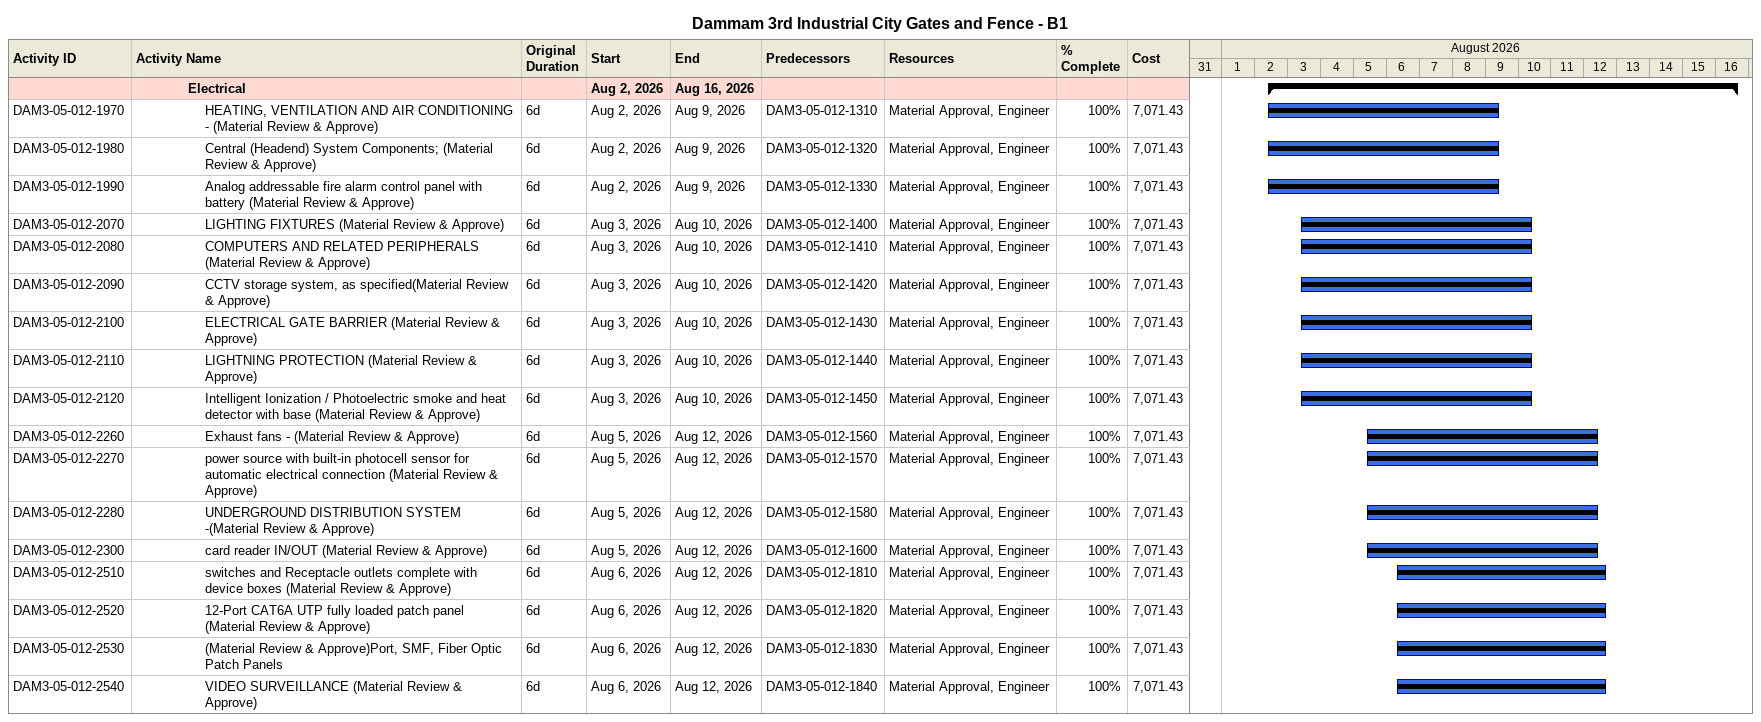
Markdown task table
Dammam 3rd Industrial City Gates and Fence - B1

| ID | Level | Task | Original duration | Start | Finish | Predecessors | Resources | % complete | Cost |
|---|---|---|---|---|---|---|---|---|---|
|  | 4 | **Electrical** |  | 2026-08-02 | 2026-08-16 |  |  |  |  |
| DAM3-05-012-1970 | 5 | HEATING, VENTILATION AND AIR CONDITIONING - (Material Review & Approve) | 6d | 2026-08-02 | 2026-08-09 | DAM3-05-012-1310 | Material Approval, Engineer | 100 | 7071.43 |
| DAM3-05-012-1980 | 5 | Central (Headend) System Components; (Material Review & Approve) | 6d | 2026-08-02 | 2026-08-09 | DAM3-05-012-1320 | Material Approval, Engineer | 100 | 7071.43 |
| DAM3-05-012-1990 | 5 | Analog addressable fire alarm control panel with battery (Material Review & Approve) | 6d | 2026-08-02 | 2026-08-09 | DAM3-05-012-1330 | Material Approval, Engineer | 100 | 7071.43 |
| DAM3-05-012-2070 | 5 | LIGHTING FIXTURES (Material Review & Approve) | 6d | 2026-08-03 | 2026-08-10 | DAM3-05-012-1400 | Material Approval, Engineer | 100 | 7071.43 |
| DAM3-05-012-2080 | 5 | COMPUTERS AND RELATED PERIPHERALS (Material Review & Approve) | 6d | 2026-08-03 | 2026-08-10 | DAM3-05-012-1410 | Material Approval, Engineer | 100 | 7071.43 |
| DAM3-05-012-2090 | 5 | CCTV storage system, as specified(Material Review & Approve) | 6d | 2026-08-03 | 2026-08-10 | DAM3-05-012-1420 | Material Approval, Engineer | 100 | 7071.43 |
| DAM3-05-012-2100 | 5 | ELECTRICAL GATE BARRIER (Material Review & Approve) | 6d | 2026-08-03 | 2026-08-10 | DAM3-05-012-1430 | Material Approval, Engineer | 100 | 7071.43 |
| DAM3-05-012-2110 | 5 | LIGHTNING PROTECTION (Material Review & Approve) | 6d | 2026-08-03 | 2026-08-10 | DAM3-05-012-1440 | Material Approval, Engineer | 100 | 7071.43 |
| DAM3-05-012-2120 | 5 | Intelligent Ionization / Photoelectric smoke and heat detector with base (Material Review & Approve) | 6d | 2026-08-03 | 2026-08-10 | DAM3-05-012-1450 | Material Approval, Engineer | 100 | 7071.43 |
| DAM3-05-012-2260 | 5 | Exhaust fans - (Material Review & Approve) | 6d | 2026-08-05 | 2026-08-12 | DAM3-05-012-1560 | Material Approval, Engineer | 100 | 7071.43 |
| DAM3-05-012-2270 | 5 | power source with built-in photocell sensor for automatic electrical connection (Material Review & Approve) | 6d | 2026-08-05 | 2026-08-12 | DAM3-05-012-1570 | Material Approval, Engineer | 100 | 7071.43 |
| DAM3-05-012-2280 | 5 | UNDERGROUND DISTRIBUTION SYSTEM -(Material Review & Approve) | 6d | 2026-08-05 | 2026-08-12 | DAM3-05-012-1580 | Material Approval, Engineer | 100 | 7071.43 |
| DAM3-05-012-2300 | 5 | card reader IN/OUT (Material Review & Approve) | 6d | 2026-08-05 | 2026-08-12 | DAM3-05-012-1600 | Material Approval, Engineer | 100 | 7071.43 |
| DAM3-05-012-2510 | 5 | switches and Receptacle outlets complete with device boxes (Material Review & Approve) | 6d | 2026-08-06 | 2026-08-12 | DAM3-05-012-1810 | Material Approval, Engineer | 100 | 7071.43 |
| DAM3-05-012-2520 | 5 | 12-Port CAT6A UTP fully loaded patch panel (Material Review & Approve) | 6d | 2026-08-06 | 2026-08-12 | DAM3-05-012-1820 | Material Approval, Engineer | 100 | 7071.43 |
| DAM3-05-012-2530 | 5 | (Material Review & Approve)Port, SMF, Fiber Optic Patch Panels | 6d | 2026-08-06 | 2026-08-12 | DAM3-05-012-1830 | Material Approval, Engineer | 100 | 7071.43 |
| DAM3-05-012-2540 | 5 | VIDEO SURVEILLANCE (Material Review & Approve) | 6d | 2026-08-06 | 2026-08-12 | DAM3-05-012-1840 | Material Approval, Engineer | 100 | 7071.43 |
